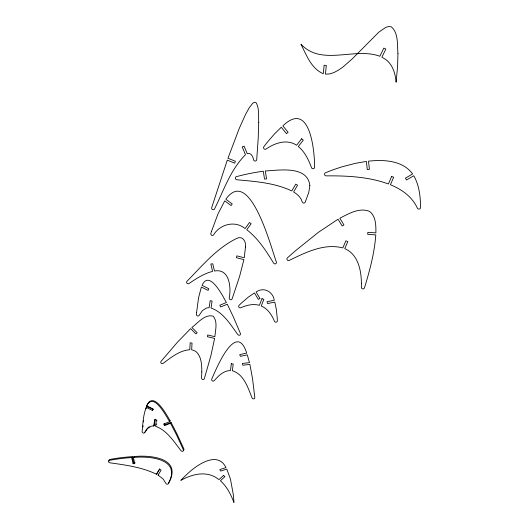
<?xml version="1.0" encoding="UTF-8"?>
<svg xmlns="http://www.w3.org/2000/svg" width="529" height="529" viewBox="0 0 529 529"><rect width="100%" height="100%" fill="white"/><g stroke="black" fill="none" stroke-linecap="round" stroke-linejoin="round"><path stroke-width="0.79" d="M143.002 426.89L143.101 425.785M143.511 421.924L143.643 420.826M153.152 409.34L146.705 406.47C143.167 414.253 142.975 423.187 142.116 431.611A1.415 1.197 32 0 0 144.715 432.537L147.598 428.404L151.102 426.281A8.133 6.917 31.3 0 1 153.086 425.984L153.78 425.997L154.62 419.682L156.392 420.112L155.559 426.275C166.992 430.388 173.876 441.523 180.984 450.688A1.415 1.203 28.9 0 0 183.365 449.789L176.501 434.851L170.523 423.293L171.059 422.42L177.017 433.965L183.867 448.876A1.408 1.203 28.9 0 1 183.265 450.364M153.78 425.997L154.342 425.131L155.136 419.219M156.174 425.018L156.326 423.868M156.743 420.793L156.849 420.019M145.918 408.884L146.705 406.47M146.123 407.304L152.458 410.458L153.112 408.996L146.725 405.822C153.542 391.301 166.298 416.495 169.664 421.739L163.64 424.02L164.499 425.567L170.523 423.293M109.172 460.984A1.382 1.151 32.6 0 1 109.9 459.45A188.251 147.875 25.1 0 1 129.321 456.858L132.27 456.653L131.675 457.572L133.077 463.715L134.776 463.629L133.374 457.473C150.897 455.707 181.718 459.265 168.308 483.605A1.389 1.164 28.7 0 1 165.769 483.195L163.117 478.983L158.092 475.128L158.64 474.176M131.675 457.572L128.719 457.777A188.595 148.054 25.1 0 0 109.272 460.375A1.389 1.151 32.6 0 0 109.774 462.776C125.618 465.057 141.957 467.153 156.511 474.242L159.718 468.886M156.511 474.242L159.553 469.197L161.114 470.122L158.092 475.128M169.664 421.739L170.193 420.872C166.688 414.868 153.417 389.992 146.725 405.822M164.499 425.567L165.041 424.701L171.059 422.42M133.077 463.715L133.672 462.789L132.27 456.653M133.374 457.473L133.969 456.56C151.466 454.788 182.221 458.339 168.83 482.646A1.389 1.164 28.7 0 1 168.493 483.056M152.458 410.458L153.026 409.611M149.271 426.599L147.141 428.688L145.296 431.664A1.408 1.197 32 0 1 144.655 432.2M169.445 421.157L170.193 420.872M133.672 462.789L135.153 462.716M153.648 425.118L154.342 425.131M164.347 423.445L165.041 424.701M133.969 456.56L134.141 457.327M361.393 283.537L361.373 287.32A1.58 1.488 13 0 0 364.468 287.855C369.725 270.584 374.512 252.974 375.795 234.896L367.721 234.38L367.834 232.363L375.888 232.872C375.934 226.154 376.013 218.477 371.424 213.055A9.079 8.781 10.5 0 0 368.191 210.853C358.265 207.91 348.419 213.855 339.843 218.186L343.949 224.977L342.157 225.976L338.057 219.204L318.313 232.383L295.909 250.396A525.509 417.05 -0.2 0 0 287.333 257.973A1.567 1.481 28.9 0 0 289.198 260.42C305.564 252.472 324.184 243.062 342.825 247.916L345.893 240.814L347.811 241.621L344.769 248.643C358.146 254.29 361.353 270.511 361.393 283.537M397.94 53.614L397.577 66.555L396.102 82.193C395.513 75.435 393.841 68.446 389.476 63.083A22.826 22.198 -67.6 0 0 385.985 59.678L381.925 57.165L385.846 49.091L383.829 48.099L379.868 56.266C354.635 46.896 321.579 66.502 300.961 44.178C306.403 55.062 311.27 68.605 323.279 73.723L324.138 65.259L326.327 65.484L325.434 74.153L329.554 73.948L333.865 72.585L338.322 70.238L342.898 67.071L352.235 58.911L378.771 32.209L385.872 27.316L388.875 26.45L391.434 26.88C398.648 33.393 397.14 44.767 397.94 53.614M258.727 122.47L258.212 138.274L256.704 159.665A1.633 1.561 53.8 0 1 253.576 159.778C253.093 156.829 251.017 152.107 247.255 153.708L244.114 146.156L242.222 146.91L245.469 154.713C230.591 169.538 223.741 190.4 214.569 208.876A1.587 1.481 46.2 0 1 212.638 209.583A1.587 1.481 46.2 0 1 211.693 207.632L227.291 160.148L234.691 163.19L235.379 161.266L227.973 158.224L239.267 128.388L245.522 114.489L249.245 107.757L252.492 103.532L253.894 102.487L255.137 102.229L256.201 102.798C259.448 108.716 258.337 115.963 258.727 122.47M245.469 246.99L244.259 257.755L236.82 255.857L236.443 257.722L243.895 259.627L239.571 276.515L232.092 298.945A1.527 1.395 33.2 0 1 229.209 298.105C231.345 287.657 229.586 268.11 214.476 271.013L212.744 263.766L210.853 264.057L212.605 271.37C203.929 273.572 196.292 278.558 188.992 283.551A1.521 1.382 38.7 0 1 186.929 281.335C202.237 265.803 216.791 248.035 236.767 238.4C242.851 235.299 246.302 241.912 245.469 246.99M201.814 371.854L201.516 377.997A1.468 1.289 30.5 0 0 204.3 378.751L210.859 355.812L214.615 338.441L207.441 336.715L207.725 334.969L214.893 336.689C215.356 330.083 217.928 321.738 213.18 316.17C204.749 313.862 197.978 322.961 191.888 327.471L197.165 332.708L195.875 333.892L190.612 328.661L177.334 342.336L160.981 361.433A1.461 1.283 34.4 0 0 163.111 363.403C171.046 357.465 179.496 350.469 189.792 349.722L190.169 342.812L192.034 343.09L191.663 349.854L193.098 350.178A8.1 7.175 32.6 0 1 196.755 352.307C201.622 357.472 201.728 365.175 201.814 371.854M309.849 185.553L308.791 192.417L305.207 202.19A1.607 1.554 34.2 0 1 302.204 201.86C301.054 197.436 297.384 194.236 293.602 191.974L297.562 185.216L295.757 184.138L291.777 190.949C274.703 182.816 255.395 181.46 236.833 179.761A1.613 1.527 50.2 0 1 236.39 176.66A216.301 194.632 20.7 0 1 259.746 171.727L263.283 171.224L264.54 179.113L266.57 178.868L265.313 170.966C279.365 170.265 307.607 165.365 309.849 185.553M196.57 312.546L196.404 314.385A1.508 1.356 35 0 0 199.182 315.344L202.395 310.629L206.224 308.156A8.662 7.836 33.9 0 1 208.373 307.759L209.12 307.752L210.192 300.657L212.089 301.087L211.038 308.01C223.35 312.328 230.439 324.614 237.825 334.566A1.508 1.362 29.7 0 0 240.417 333.488L233.401 316.983L227.258 304.221L220.692 306.952L219.806 305.246L226.366 302.509C223.007 296.458 209.358 269.049 202.025 285.369L208.843 288.735L208.089 290.388L201.337 287.055L198.547 297.86L196.57 312.546M231.332 363.727L230.492 370.538C223.668 370.571 218.378 375.841 214.225 380.682A1.468 1.296 29.6 0 1 211.726 379.187C216.368 368.389 236.271 320.263 246.699 353.094L239.763 354.589L240.338 356.334L247.301 354.84L249.476 362.623L242.361 363.469L242.771 365.228L249.886 364.388L252.551 378.79L254.813 397.583A1.468 1.303 25.3 0 1 252.009 397.861C247.989 387.731 243.955 374.34 232.376 370.743L233.203 364.097L231.332 363.727M211.521 231.312L210.84 233.448A1.567 1.455 42.3 0 0 213.524 234.949C219.991 224.177 235.055 220.203 245.092 228.548L249.503 222.491L251.156 223.714L246.765 229.725C258.205 238.553 266.199 250.931 273.599 263.138A1.561 1.468 30.8 0 0 276.402 262.126C271.483 249.225 250.078 165.233 225.823 199.241L232.231 203.943L231.1 205.543L224.739 200.861L217.935 214.04L211.521 231.312M262 298.627L259.375 305.312C253.166 303.52 246.567 305.18 240.827 307.739A1.521 1.395 31.5 0 1 239.002 305.398A140.198 125.148 16.3 0 1 241.72 302.78L248.498 296.994L254.462 292.947L258.311 299.354L259.99 298.501L256.115 292.048C263.462 286.526 273.057 291.578 274.267 300.287L267.013 301.695L267.522 303.534L274.809 302.125L276.237 308.89L277.163 317.294A137.203 121.558 39 0 1 277.361 320.865A1.527 1.402 26.2 0 1 274.472 321.268C271.866 314.98 267.753 308.691 261.247 305.974L263.839 299.394L262 298.627M391.652 176.422L388.412 183.96C368.554 176.739 347.103 175.674 326.168 175.873A1.633 1.607 34.4 0 1 325.467 172.771A179.146 164.717 8.4 0 1 342.554 166.681L355.706 163.282L366.366 161.431L367.285 169.544L369.421 169.313L368.508 161.173C383.763 159.474 402.781 160.353 412.627 173.968L405.432 178.141L406.53 179.959L413.79 175.76C419.292 185.329 420.436 196.656 420.595 207.494A1.666 1.6 -7.6 0 1 417.401 208.181A39.688 38.247 5.4 0 0 413.089 200.987C407.356 193.449 399.084 188.271 390.415 184.747L393.649 177.228L391.652 176.422M301.623 138.777L296.597 145.257C287.055 138.704 274.663 143.028 266.054 149.072A1.64 1.58 57 0 1 263.865 146.685A208.942 196.147 -0.4 0 1 267.905 141.554L274.445 134.002L281.276 127.251L286.5 133.658L288.113 132.31L282.863 125.869C309.835 100.027 314.55 149.78 314.643 167.144A1.633 1.6 43.3 0 1 311.502 167.68C308.638 159.864 304.889 151.916 298.323 146.513L303.296 140.119L301.623 138.777M223.569 475.426L219.039 479.598L215.151 477.026A21.477 18.019 26 0 0 208.823 474.599C199.168 472.377 189.27 475.783 180.819 480.345A157.133 128.421 18.7 0 1 186.757 474.506C195.988 465.5 217.419 449.994 225.976 467.603L219.799 469.56L220.573 471.101L226.796 469.13L230.472 479.142L233.296 494.582A157.166 128.044 32.9 0 1 233.838 500.685L233.937 502.55C230.935 494.522 226.895 486.561 220.428 480.755L224.924 476.629L223.569 475.426"/></g></svg>
